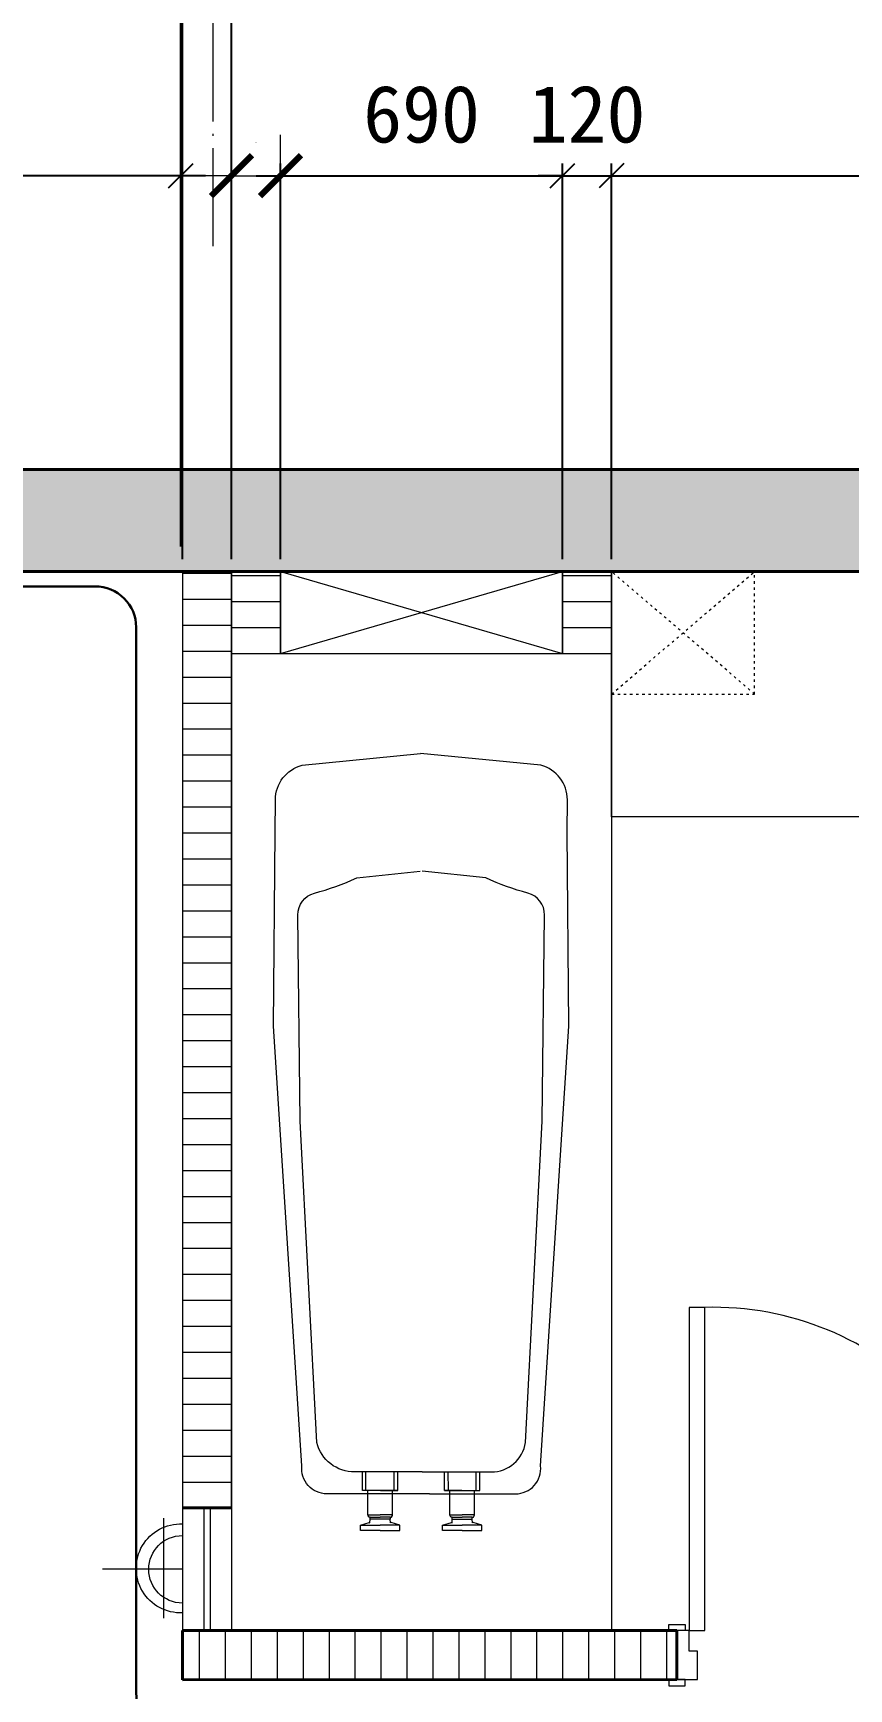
# Model space of a CAD drawing. Header units: millimetres. Extents: x -64529 to 3079702, y -28926 to 77119.
# Drawn here: x -30133 to -28137, y -13592 to -9542 of the extents above; entities that cross this region are included whole.
import ezdxf

# ---------------------------------------------------------------- set-up
doc = ezdxf.new("R2010")
doc.units = ezdxf.units.MM
doc.header["$LTSCALE"] = 10
doc.linetypes.add('ACAD_ISO03W100', pattern=[30, 12, -18])
doc.linetypes.add('ACAD_ISO04W100', pattern=[30.5, 24, -3, 0.5, -3])
doc.layers.get('0').update_dxf_attribs({"color": 255})
doc.layers.get('Defpoints').update_dxf_attribs({"color": 255})
for name, color, linetype, lineweight in [('1浅浅', 251, 'Continuous', 20), ('1灯位开关布线图', 1, 'Continuous', 30), ('1灯具', 2, 'Continuous', 30), ('A__轴线', 3, 'ACAD_ISO04W100', 0)]:
    doc.layers.add(name, color=color, linetype=linetype, lineweight=lineweight)
doc.layers.add('F', color=5, linetype='Continuous')
doc.styles.get("Standard").update_dxf_attribs({"font": ''})
doc.styles.add('宋体', font='', dxfattribs={"height": 2.5})
doc.styles.get('Standard').set_extended_font_data('SimSun')
doc.styles.get('宋体').set_extended_font_data('SimSun')
doc.dimstyles.new('副本 外标注', dxfattribs={"dimtxt": 140, "dimasz": 60, "dimexe": 30, "dimexo": 30, "dimgap": 80, "dimtad": 1, "dimtoh": 1, "dimdec": 0, "dimtxsty": 'Standard', "dimblk": 'OBLIQUE', "dimcen": 2.5, "dimdle": 60, "dimclrd": 250, "dimclre": 250, "dimclrt": 44, "dimadec": 0, "dimazin": 0, "dimtfac": 1, "dimtdec": 0, "dimtix": 1, "dimtmove": 0, "dimatfit": 3, "dimldrblk": 'DOTSMALL', "dimfxl": 1, "dimtfill": 1, "dimarcsym": 0})
doc.dimstyles.new('外尺寸', dxfattribs={"dimscale": 100, "dimtxt": 2.5, "dimasz": 1, "dimexe": 1, "dimexo": 1, "dimgap": 0.8, "dimtad": 1, "dimdec": 0, "dimdsep": 46, "dimtxsty": '宋体', "dimblk1": 'ARCHTICK', "dimblk2": 'ARCHTICK', "dimsah": 1, "dimcen": -0.9, "dimclrd": 256, "dimclre": 256, "dimclrt": 96, "dimaunit": 1, "dimadec": 0, "dimazin": 0, "dimtfac": 0.35, "dimtdec": 0, "dimtix": 1, "dimtmove": 2, "dimatfit": 3, "dimldrblk": 'DOT', "dimfxl": 7, "dimfxlon": 1, "dimtvp": 0.8, "dimtolj": 1, "dimtzin": 0, "dimlwd": -1, "dimlwe": -1, "dimarcsym": 0})

# ---------------------------------------------------------------- blocks, each defined once
blk = doc.blocks.new('_Oblique')
at = {"color": 0, "linetype": 'ByBlock', "lineweight": -2}
blk.add_line((-0.5, -0.5), (0.5, 0.5), dxfattribs=at)
blk = doc.blocks.new('*D747')
at = {"layer": '1浅浅', "color": 250, "lineweight": -2, "transparency": 16777216}
for p, q in [((-35341.9, -10797.6), (-35341.9, -9861.1)), ((-29771.9, -10797.6), (-29771.9, -9861.1)), ((-29711.9, -9891.1), (-35401.9, -9891.1))]:
    blk.add_line(p, q, dxfattribs=at)
at = {"layer": 'Defpoints', "color": 0, "lineweight": 30, "transparency": 16777216}
for p in [(-35341.9, -9891.1), (-35341.9, -10827.6), (-29771.9, -10827.6)]:
    blk.add_point(p, dxfattribs=at)
at = {"layer": '1浅浅', "color": 250, "lineweight": -2, "transparency": 16777216, "xscale": 60, "yscale": 60, "zscale": 60, "rotation": 180}
blk.add_blockref('_Oblique', (-35341.9, -9891.1), dxfattribs=at)
at = {"layer": '1浅浅', "color": 250, "lineweight": -2, "transparency": 16777216, "xscale": 60, "yscale": 60, "zscale": 60}
blk.add_blockref('_Oblique', (-29771.9, -9891.1), dxfattribs=at)
at = {"layer": '1浅浅', "color": 44, "transparency": 16777216, "insert": (-32556.9, -9741.1), "char_height": 140, "attachment_point": 5, "bg_fill": 3, "box_fill_scale": 1.1, "bg_fill_color": 256, "bg_fill_true_color": 13158600, "bg_fill_transparency": 3211264}
blk.add_mtext('5570', dxfattribs=at)
blk = doc.blocks.new('_DotSmall')
at = {"color": 0, "linetype": 'ByBlock', "const_width": 0.5}
blk.add_lwpolyline([(-0.0625, 0, 1), (0.0625, 0, 1)], format="xyb", close=True, dxfattribs=at)
blk = doc.blocks.new('*D748')
at = {"layer": '1浅浅', "color": 250, "lineweight": -2, "transparency": 16777216}
for p, q in [((-35338, -10829.2), (-35338, -8928)), ((-17858, -10829.2), (-17858, -8928)), ((-35398, -8958), (-17798, -8958))]:
    blk.add_line(p, q, dxfattribs=at)
at = {"layer": 'Defpoints', "color": 0, "lineweight": 30, "transparency": 16777216}
for p in [(-17858, -8958), (-35338, -10859.2), (-17858, -10859.2)]:
    blk.add_point(p, dxfattribs=at)
at = {"layer": '1浅浅', "color": 250, "lineweight": -2, "transparency": 16777216, "xscale": 60, "yscale": 60, "zscale": 60, "rotation": 180}
blk.add_blockref('_Oblique', (-35338, -8958), dxfattribs=at)
at = {"layer": '1浅浅', "color": 250, "lineweight": -2, "transparency": 16777216, "xscale": 60, "yscale": 60, "zscale": 60}
blk.add_blockref('_Oblique', (-17858, -8958), dxfattribs=at)
at = {"layer": '1浅浅', "color": 44, "transparency": 16777216, "insert": (-26598, -8808), "char_height": 140, "attachment_point": 5, "bg_fill": 3, "box_fill_scale": 1.1, "bg_fill_color": 256, "bg_fill_true_color": 13158600, "bg_fill_transparency": 14234132}
blk.add_mtext('17330', dxfattribs=at)
blk = doc.blocks.new('*D751')
at = {"layer": '1浅浅', "color": 250, "lineweight": -2, "transparency": 16777216}
for p, q in [((-35401.9, -9393.5), (-29711.9, -9393.5)), ((-35341.9, -10797.6), (-35341.9, -9363.5)), ((-29771.9, -10797.6), (-29771.9, -9363.5))]:
    blk.add_line(p, q, dxfattribs=at)
at = {"layer": 'Defpoints', "color": 0, "lineweight": 30, "transparency": 16777216}
for p in [(-29771.9, -9393.5), (-35341.9, -10827.6), (-29771.9, -10827.6)]:
    blk.add_point(p, dxfattribs=at)
at = {"layer": '1浅浅', "color": 250, "lineweight": -2, "transparency": 16777216, "xscale": 60, "yscale": 60, "zscale": 60, "rotation": 180}
blk.add_blockref('_Oblique', (-35341.9, -9393.5), dxfattribs=at)
at = {"layer": '1浅浅', "color": 250, "lineweight": -2, "transparency": 16777216, "xscale": 60, "yscale": 60, "zscale": 60}
blk.add_blockref('_Oblique', (-29771.9, -9393.5), dxfattribs=at)
at = {"layer": '1浅浅', "color": 44, "transparency": 16777216, "insert": (-32556.9, -9243.5), "char_height": 140, "attachment_point": 5, "bg_fill": 3, "box_fill_scale": 1.1, "bg_fill_color": 256, "bg_fill_true_color": 13158600, "bg_fill_transparency": 14241356}
blk.add_mtext('5570', dxfattribs=at)
blk = doc.blocks.new('*D768')
at = {"layer": '1浅浅', "color": 250, "lineweight": -2, "transparency": 16777216}
for p, q in [((-29708, -9393.5), (-25228, -9393.5)), ((-29648, -10829.2), (-29648, -9363.5)), ((-25288, -10829.2), (-25288, -9363.5))]:
    blk.add_line(p, q, dxfattribs=at)
at = {"layer": 'Defpoints', "color": 0, "lineweight": 30, "transparency": 16777216}
for p in [(-25288, -9393.5), (-29648, -10859.2), (-25288, -10859.2)]:
    blk.add_point(p, dxfattribs=at)
at = {"layer": '1浅浅', "color": 250, "lineweight": -2, "transparency": 16777216, "xscale": 60, "yscale": 60, "zscale": 60, "rotation": 180}
blk.add_blockref('_Oblique', (-29648, -9393.5), dxfattribs=at)
at = {"layer": '1浅浅', "color": 250, "lineweight": -2, "transparency": 16777216, "xscale": 60, "yscale": 60, "zscale": 60}
blk.add_blockref('_Oblique', (-25288, -9393.5), dxfattribs=at)
at = {"layer": '1浅浅', "color": 44, "transparency": 16777216, "insert": (-27468, -9243.5), "char_height": 140, "attachment_point": 5, "bg_fill": 3, "box_fill_scale": 1.1, "bg_fill_color": 256, "bg_fill_true_color": 13158600, "bg_fill_transparency": 14241872}
blk.add_mtext('4360', dxfattribs=at)
blk = doc.blocks.new('*D770')
at = {"layer": '1浅浅', "color": 250, "lineweight": -2, "transparency": 16777216}
for p, q in [((-29768, -9393.5), (-29828, -9393.5)), ((-29768, -10829.2), (-29768, -9363.5)), ((-29768, -9393.5), (-29648, -9393.5)), ((-29648, -10829.2), (-29648, -9363.5)), ((-29648, -9393.5), (-29588, -9393.5))]:
    blk.add_line(p, q, dxfattribs=at)
at = {"layer": 'Defpoints', "color": 0, "lineweight": 30, "transparency": 16777216}
for p in [(-29648, -9393.5), (-29768, -10859.2), (-29648, -10859.2)]:
    blk.add_point(p, dxfattribs=at)
at = {"layer": '1浅浅', "color": 250, "lineweight": -2, "transparency": 16777216, "xscale": 60, "yscale": 60, "zscale": 60}
blk.add_blockref('_Oblique', (-29768, -9393.5), dxfattribs=at)
at = {"layer": '1浅浅', "color": 250, "lineweight": -2, "transparency": 16777216, "xscale": 60, "yscale": 60, "zscale": 60, "rotation": 180}
blk.add_blockref('_Oblique', (-29648, -9393.5), dxfattribs=at)
at = {"layer": '1浅浅', "color": 44, "transparency": 16777216, "insert": (-29708, -9243.5), "char_height": 140, "attachment_point": 5, "bg_fill": 3, "box_fill_scale": 1.1, "bg_fill_color": 256, "bg_fill_true_color": 13158600, "bg_fill_transparency": 0}
blk.add_mtext('120', dxfattribs=at)
blk = doc.blocks.new('20180421.144813')
at = {"layer": 'A__轴线'}
blk.add_line((8869.5, 18862.8), (8869.5, 20468.2), dxfattribs=at)
blk = doc.blocks.new('20170410.13395023')
at = {"layer": 'F', "color": 2, "lineweight": 15}
for p, q in [((2.088, 0, 25.933), (2.088, 2.646, 25.933)), ((0.399, 0.628, 82.552), (3.71, 0.628, 82.552)), ((0, 0, 25.933), (4.301, 0, 25.933))]:
    blk.add_line(p, q, dxfattribs=at)
for centre, radius, start, end in [((2.059, 0.062, 25.933), 1.471, 357.57, 182.43), ((2.088, 0, 25.933), 1.117, 0, 180)]:
    blk.add_arc(centre, radius, start, end, dxfattribs=at)
blk = doc.blocks.new('_ArchTick')
at = {"color": 0, "linetype": 'ByBlock', "const_width": 0.15}
blk.add_lwpolyline([(-0.5, -0.5), (0.5, 0.5)], dxfattribs=at)
blk = doc.blocks.new('*D780')
at = {"layer": '1浅浅', "transparency": 16777216}
for p, q in [((-29648, -10591.1), (-29648, -9791.1)), ((-29528, -10591.1), (-29528, -9791.1)), ((-29648, -9891.1), (-29748, -9891.1)), ((-29648, -9891.1), (-29528, -9891.1)), ((-29528, -9891.1), (-29428, -9891.1))]:
    blk.add_line(p, q, dxfattribs=at)
at = {"layer": 'Defpoints', "color": 0, "lineweight": 30, "transparency": 16777216}
for p in [(-29528, -9891.1), (-29648, -10859.2), (-29528, -10859.2)]:
    blk.add_point(p, dxfattribs=at)
at = {"layer": '1浅浅', "transparency": 16777216, "xscale": 100, "yscale": 100, "zscale": 100}
blk.add_blockref('_ArchTick', (-29648, -9891.1), dxfattribs=at)
at = {"layer": '1浅浅', "transparency": 16777216, "xscale": 100, "yscale": 100, "zscale": 100, "rotation": 180}
blk.add_blockref('_ArchTick', (-29528, -9891.1), dxfattribs=at)
at = {"layer": '1浅浅', "color": 96, "transparency": 16777216, "insert": (-29588, -9809.9), "char_height": 2.5, "attachment_point": 5, "style": '宋体'}
blk.add_mtext('\\A1;120', dxfattribs=at)
blk = doc.blocks.new('_Dot')
at = {"color": 0, "linetype": 'ByBlock', "lineweight": -2}
blk.add_line((-0.5, 0), (-1, 0), dxfattribs=at)
at = {"color": 0, "linetype": 'ByBlock', "const_width": 0.5}
blk.add_lwpolyline([(-0.25, 0, 1), (0.25, 0, 1)], format="xyb", close=True, dxfattribs=at)
blk = doc.blocks.new('*D781')
at = {"layer": '1浅浅', "color": 250, "lineweight": -2, "transparency": 16777216}
for p, q in [((-29528, -10829.2), (-29528, -9861.1)), ((-28838, -10829.2), (-28838, -9861.1)), ((-29588, -9891.1), (-28778, -9891.1))]:
    blk.add_line(p, q, dxfattribs=at)
at = {"layer": 'Defpoints', "color": 0, "lineweight": 30, "transparency": 16777216}
for p in [(-28838, -9891.1), (-29528, -10859.2), (-28838, -10859.2)]:
    blk.add_point(p, dxfattribs=at)
at = {"layer": '1浅浅', "color": 250, "lineweight": -2, "transparency": 16777216, "xscale": 60, "yscale": 60, "zscale": 60, "rotation": 180}
blk.add_blockref('_Oblique', (-29528, -9891.1), dxfattribs=at)
at = {"layer": '1浅浅', "color": 250, "lineweight": -2, "transparency": 16777216, "xscale": 60, "yscale": 60, "zscale": 60}
blk.add_blockref('_Oblique', (-28838, -9891.1), dxfattribs=at)
at = {"layer": '1浅浅', "color": 44, "transparency": 16777216, "insert": (-29183, -9741.1), "char_height": 140, "attachment_point": 5, "bg_fill": 3, "box_fill_scale": 1.1, "bg_fill_color": 256, "bg_fill_true_color": 13158600, "bg_fill_transparency": 3955916}
blk.add_mtext('690', dxfattribs=at)
blk = doc.blocks.new('*D782')
at = {"layer": '1浅浅', "color": 250, "lineweight": -2, "transparency": 16777216}
for p, q in [((-28838, -10829.2), (-28838, -9861.1)), ((-28718, -10829.2), (-28718, -9861.1)), ((-28838, -9891.1), (-28898, -9891.1)), ((-28838, -9891.1), (-28718, -9891.1)), ((-28718, -9891.1), (-28658, -9891.1))]:
    blk.add_line(p, q, dxfattribs=at)
at = {"layer": 'Defpoints', "color": 0, "lineweight": 30, "transparency": 16777216}
for p in [(-28718, -9891.1), (-28838, -10859.2), (-28718, -10859.2)]:
    blk.add_point(p, dxfattribs=at)
at = {"layer": '1浅浅', "color": 250, "lineweight": -2, "transparency": 16777216, "xscale": 60, "yscale": 60, "zscale": 60}
blk.add_blockref('_Oblique', (-28838, -9891.1), dxfattribs=at)
at = {"layer": '1浅浅', "color": 250, "lineweight": -2, "transparency": 16777216, "xscale": 60, "yscale": 60, "zscale": 60, "rotation": 180}
blk.add_blockref('_Oblique', (-28718, -9891.1), dxfattribs=at)
at = {"layer": '1浅浅', "color": 44, "transparency": 16777216, "insert": (-28778, -9741.1), "char_height": 140, "attachment_point": 5, "bg_fill": 3, "box_fill_scale": 1.1, "bg_fill_color": 256, "bg_fill_true_color": 13158600, "bg_fill_transparency": 14241356}
blk.add_mtext('120', dxfattribs=at)
blk = doc.blocks.new('*D783')
at = {"layer": '1浅浅', "color": 250, "lineweight": -2, "transparency": 16777216}
for p, q in [((-28718, -10829.2), (-28718, -9861.1)), ((-26718, -10829.4), (-26718, -9861.1)), ((-28778, -9891.1), (-26658, -9891.1))]:
    blk.add_line(p, q, dxfattribs=at)
at = {"layer": 'Defpoints', "color": 0, "lineweight": 30, "transparency": 16777216}
for p in [(-26718, -9891.1), (-28718, -10859.2), (-26718, -10859.4)]:
    blk.add_point(p, dxfattribs=at)
at = {"layer": '1浅浅', "color": 250, "lineweight": -2, "transparency": 16777216, "xscale": 60, "yscale": 60, "zscale": 60, "rotation": 180}
blk.add_blockref('_Oblique', (-28718, -9891.1), dxfattribs=at)
at = {"layer": '1浅浅', "color": 250, "lineweight": -2, "transparency": 16777216, "xscale": 60, "yscale": 60, "zscale": 60}
blk.add_blockref('_Oblique', (-26718, -9891.1), dxfattribs=at)
at = {"layer": '1浅浅', "color": 44, "transparency": 16777216, "insert": (-27718, -9741.1), "char_height": 140, "attachment_point": 5, "bg_fill": 3, "box_fill_scale": 1.1, "bg_fill_color": 256, "bg_fill_true_color": 13158600, "bg_fill_transparency": 11534348}
blk.add_mtext('2000', dxfattribs=at)

msp = doc.modelspace()

# ---------------------------------------------------------------- hatches: boundary and pattern name
at = {"layer": '1浅浅'}
h = msp.add_hatch(color=251, dxfattribs=at)
h.dxf.hatch_style = 1
h.paths.add_polyline_path([(-35588, -10609.2), (-17608, -10609.2), (-17608, -11309.2), (-17858, -11309.2), (-17858, -10859.2), (-35338, -10859.2), (-35338, -11309.2), (-35588, -11309.2)])
at = {"layer": '1浅浅', "lineweight": 0}
h = msp.add_hatch(dxfattribs=at)
h.set_pattern_fill('ANSI31', color=251, scale=20, angle=135)
h.set_pattern_definition([(180, (-29767.98, -13149.215), (-7e-15, -63.5), [])])
h.paths.add_polyline_path([(-29768, -13149.2), (-29648, -13149.2), (-29648, -10859.2), (-29768, -10859.2)])
h = msp.add_hatch(dxfattribs=at)
h.set_pattern_fill('ANSI31', color=251, scale=20, angle=45, style=0)
h.set_pattern_definition([(90, (470399.9, 70353.76), (-63.5, 0), [])])
h.paths.add_polyline_path([(-29768, -13449.2), (-28558.1, -13449.2), (-28558.1, -13569), (-29768, -13569)])

# ---------------------------------------------------------------- linework, layer by layer
at = {"layer": '1浅浅', "color": 251, "lineweight": 40}
for p, q in [((-35588, -10609.2), (-17608, -10609.2)), ((-35338, -10859.2), (-25588, -10859.2)), ((-29768, -13149.2), (-29648, -13149.2)), ((-29768, -13449.2), (-28558.1, -13449)), ((-29768, -13569.2), (-29768, -13449.2)), ((-28558.1, -13449), (-28558.1, -13569)), ((-28558.1, -13569), (-28558.1, -13449)), ((-28558.1, -13569), (-28558.1, -13449)), ((-29768, -13569.2), (-28558.1, -13569))]:
    msp.add_line(p, q, dxfattribs=at)
at = {"layer": '1浅浅', "color": 251, "lineweight": 0}
for p, q in [((-29768, -10859.2), (-29768, -13149.2)), ((-29648, -10859.2), (-29648, -13149.2)), ((-29768, -13149.2), (-29768, -13449.2)), ((-29715.5, -13149.2), (-29715.5, -13449.2)), ((-29700.5, -13149.2), (-29700.5, -13449.2)), ((-29648, -13149.2), (-29647.9, -13449.2))]:
    msp.add_line(p, q, dxfattribs=at)
at = {"layer": '1浅浅', "color": 251, "lineweight": 20}
for p, q in [((-28718, -10859), (-28718, -13449.1)), ((-29327.6, -13106.5), (-29327.6, -13061.1)), ((-29240.7, -13061.1), (-29327.6, -13061.1)), ((-29319, -13106.5), (-29319, -13061.1)), ((-29240.7, -13106.5), (-29240.7, -13061.1)), ((-29127, -13106.5), (-29127, -13061.1)), ((-29127, -13061.1), (-29040.1, -13061.1)), ((-29040.1, -13106.5), (-29040.1, -13061.1)), ((-29240.7, -13106.5), (-29327.6, -13106.5)), ((-29314.1, -13165.7), (-29314.1, -13106.5)), ((-29283.6, -13106.5), (-29240.7, -13106.5)), ((-29254.2, -13167.4), (-29254.2, -13106.5)), ((-29084.1, -13106.5), (-29127, -13106.5)), ((-29127, -13106.5), (-29040.1, -13106.5)), ((-29113.4, -13165.7), (-29113.4, -13106.5)), ((-29053.6, -13165.7), (-29053.6, -13106.5)), ((-29332.4, -13191.5), (-29310.8, -13184.9)), ((-29332.4, -13204), (-29332.4, -13191.5)), ((-29332.4, -13191.5), (-29284.1, -13191.5)), ((-29314.1, -13165.7), (-29284.1, -13165.7)), ((-29313.3, -13168.7), (-29314.1, -13165.7)), ((-29313.7, -13165.7), (-29313.8, -13165.5)), ((-29311.5, -13171.8), (-29313.3, -13168.7)), ((-29308.9, -13171.8), (-29311.5, -13171.8)), ((-29310.8, -13184.9), (-29309.2, -13185.7)), ((-29309.2, -13185.7), (-29308.9, -13176.7)), ((-29308.9, -13171.8), (-29284.1, -13171.8)), ((-29308.9, -13176.7), (-29308.9, -13171.8)), ((-29260.6, -13176.7), (-29308.9, -13176.7)), ((-29236.1, -13191.5), (-29284.3, -13191.5)), ((-29254.2, -13165.7), (-29284.1, -13165.7)), ((-29259.3, -13171.8), (-29284.1, -13171.8)), ((-29259.5, -13176.7), (-29260.6, -13176.7)), ((-29259.3, -13185.7), (-29259.5, -13176.7)), ((-29259.3, -13176.7), (-29259.3, -13171.8)), ((-29259.3, -13171.8), (-29256.8, -13171.8)), ((-29257.6, -13184.9), (-29259.3, -13185.7)), ((-29236.1, -13191.5), (-29257.6, -13184.9)), ((-29256.8, -13171.8), (-29254.2, -13167.4)), ((-29236.1, -13204), (-29236.1, -13191.5)), ((-29131.6, -13191.5), (-29110, -13184.9)), ((-29131.6, -13204), (-29131.6, -13191.5)), ((-29131.6, -13191.5), (-29083.3, -13191.5)), ((-29113.4, -13165.7), (-29083.5, -13165.7)), ((-29112.7, -13168.7), (-29113.4, -13165.7)), ((-29110.9, -13171.8), (-29112.7, -13168.7)), ((-29108.3, -13171.8), (-29110.9, -13171.8)), ((-29110, -13184.9), (-29108.4, -13185.7)), ((-29108.4, -13185.7), (-29108.1, -13176.7)), ((-29108.3, -13171.8), (-29083.5, -13171.8)), ((-29108.3, -13176.7), (-29108.3, -13171.8)), ((-29108.1, -13176.7), (-29107, -13176.7)), ((-29107, -13176.7), (-29058.7, -13176.7)), ((-29053.6, -13165.7), (-29083.5, -13165.7)), ((-29058.7, -13171.8), (-29083.5, -13171.8)), ((-29035.3, -13191.5), (-29083.5, -13191.5)), ((-29058.7, -13176.7), (-29058.7, -13171.8)), ((-29058.7, -13171.8), (-29056.2, -13171.8)), ((-29058.5, -13185.7), (-29058.7, -13176.7)), ((-29056.8, -13184.9), (-29058.5, -13185.7)), ((-29035.3, -13191.5), (-29056.8, -13184.9)), ((-29056.2, -13171.8), (-29054.3, -13168.7)), ((-29054.3, -13168.7), (-29053.6, -13165.7)), ((-29054, -13165.7), (-29053.9, -13165.5)), ((-29035.3, -13204), (-29035.3, -13191.5)), ((-29284.1, -13204), (-29332.4, -13204)), ((-29284.3, -13204), (-29236.1, -13204)), ((-29083.3, -13204), (-29131.6, -13204)), ((-29083.5, -13204), (-29035.3, -13204))]:
    msp.add_line(p, q, dxfattribs=at)
at = {"layer": '1浅浅', "color": 251, "lineweight": 0}
msp.add_lwpolyline([(-29768, -13149.2), (-29648, -13149.2), (-29648, -10859.2), (-29768, -10859.2)], close=True, dxfattribs=at)
at = {"layer": '1浅浅', "color": 251, "lineweight": 20}
msp.add_lwpolyline([(-28718, -10859), (-26718, -10859.2), (-26718, -11459.2), (-28718, -11459)], close=True, dxfattribs=at)
for points in [[(-29163.4, -13114.6), (-29414.5, -13114.6, -0.446345), (-29475.8, -13046.2), (-29544.9, -11970.6), (-29541, -11496.4), (-29540.4, -11417.3, -0.340904), (-29475.2, -11332.8), (-29185.8, -11304.2)], [(-28842.6, -12286.6), (-28822.8, -11970.6), (-28826.6, -11496.4), (-28826, -11417.3, 0.340904), (-28891.2, -11332.8), (-29185.8, -11304.2)], [(-29163.4, -13114.6), (-28953.2, -13114.6, 0.446345), (-28891.8, -13046.2), (-28842.6, -12286.6)]]:
    msp.add_lwpolyline(points, format="xyb", dxfattribs=at)
at = {"layer": '1浅浅', "color": 251, "lineweight": 0}
for points in [[(-29181.2, -13061.1), (-29346.2, -13061.1, -0.347959), (-29439.3, -12989), (-29479.7, -12203.5), (-29485.4, -11699.1, -0.344499), (-29445.1, -11645.6, 0.042429), (-29341.7, -11608.4), (-29186.4, -11592.2)], [(-29181.2, -13061.1), (-29012.5, -13061.1, 0.369805), (-28928.3, -12989), (-28888, -12203.5), (-28882.2, -11699.1, 0.344499), (-28922.6, -11645.6, -0.042429), (-29026, -11608.4), (-29181.2, -11592.2)]]:
    msp.add_lwpolyline(points, format="xyb", dxfattribs=at)
at = {"layer": '1浅浅', "color": 251, "lineweight": 15}
msp.add_lwpolyline([(-28528.1, -13449), (-28489.6, -13448.9), (-28489.6, -12658.7), (-28528.1, -12658.8)], close=True, dxfattribs=at)
at = {"layer": '1浅浅', "color": 251, "lineweight": 20}
for points in [[(-29250.3, -13106.5), (-29249.8, -13061.1)], [(-29117.3, -13106.5), (-29117.9, -13061.1)], [(-29049.7, -13106.5), (-29049.2, -13061.1)]]:
    msp.add_lwpolyline(points, dxfattribs=at)
at = {"layer": '1浅浅', "color": 251}
for points in [[(-28538.1, -13434), (-28538.1, -13449), (-28578.1, -13449), (-28578.1, -13434)], [(-28508.1, -13499), (-28528.1, -13499), (-28528.1, -13449), (-28558.1, -13449), (-28558.1, -13569), (-28508.1, -13569)], [(-28538.1, -13584), (-28538.1, -13569), (-28578.1, -13569), (-28578.1, -13584)]]:
    msp.add_lwpolyline(points, close=True, dxfattribs=at)
at = {"layer": '1浅浅', "color": 251, "lineweight": 9}
msp.add_arc((-28468.5, -13390.7), 732.2, 355.4309, 91.6501, dxfattribs=at)
at = {"layer": '1灯位开关布线图', "linetype": 'Continuous', "lineweight": 30}
msp.add_lwpolyline([(-31620.1, -10895.5), (-29981.3, -10895.5, -0.414214), (-29881.3, -10995.5), (-29881.3, -13601.6, 0.414214), (-29781.3, -13701.6), (-27407.6, -13701.6, 0.414214), (-27307.6, -13601.6), (-27307.6, -13402.7), (-27307.6, -13402.7)], format="xyb", dxfattribs=at)

# ---------------------------------------------------------------- block references
at = {"layer": '1灯具', "color": 1, "xscale": -73.91999999999825, "yscale": 73.91999999999825, "zscale": 73.92000000000002, "rotation": 90}
msp.add_blockref('20170410.13395023', (-29768, -13144.8, -1917), dxfattribs=at)

# ---------------------------------------------------------------- next in the draw order: dimensions: what is measured, and where the dimension line sits
at = {"layer": '1浅浅', "color": 251}
dim = msp.add_linear_dim(base=(-35341.9, -9891.1), p1=(-29771.9, -10827.6), p2=(-35341.9, -10827.6), text='5570', dimstyle='副本 外标注', dxfattribs=at)
dim.commit()
dim.dimension.update_dxf_attribs({"geometry": '*D747', "text_midpoint": (-32556.9, -9741.1)})

# ---------------------------------------------------------------- next in the draw order: dimensions: what is measured, and where the dimension line sits
dim = msp.add_linear_dim(base=(-17858, -8958), p1=(-35338, -10859.2), p2=(-17858, -10859.2), text='17330', dimstyle='副本 外标注', dxfattribs=at)
dim.commit()
dim.dimension.update_dxf_attribs({"geometry": '*D748', "text_midpoint": (-26598, -8808)})

# ---------------------------------------------------------------- next in the draw order: dimensions: what is measured, and where the dimension line sits
dim = msp.add_linear_dim(base=(-29771.9, -9393.5), p1=(-35341.9, -10827.6), p2=(-29771.9, -10827.6), dimstyle='副本 外标注', dxfattribs=at)
dim.commit()
dim.dimension.update_dxf_attribs({"geometry": '*D751', "text_midpoint": (-32556.9, -9243.5)})

# ---------------------------------------------------------------- next in the draw order: dimensions: what is measured, and where the dimension line sits
dim = msp.add_linear_dim(base=(-25288, -9393.5), p1=(-29648, -10859.2), p2=(-25288, -10859.2), dimstyle='副本 外标注', dxfattribs=at)
dim.commit()
dim.dimension.update_dxf_attribs({"geometry": '*D768', "text_midpoint": (-27468, -9243.5)})

# ---------------------------------------------------------------- next in the draw order: hatches: boundary and pattern name
at = {"layer": '1浅浅', "lineweight": 0}
h = msp.add_hatch(dxfattribs=at)
h.set_pattern_fill('ANSI31', color=251, scale=20, angle=135)
h.set_pattern_definition([(180, (-28837.98, -11059.22), (-7e-15, -63.5), [])])
h.paths.add_polyline_path([(-28838, -11059.2), (-28718, -11059.2), (-28718, -10859.2), (-28838, -10859.2)])

# ---------------------------------------------------------------- next in the draw order: linework, layer by layer
at = {"layer": '1浅浅', "color": 251, "lineweight": 0}
for p, q in [((-29528, -10859.2), (-28838, -11059.2)), ((-29528, -11059.2), (-28838, -10859.2))]:
    msp.add_line(p, q, dxfattribs=at)
at = {"layer": '1浅浅', "color": 251, "linetype": 'ACAD_ISO03W100', "ltscale": 0.05}
for p, q in [((-28368, -11159), (-28718, -10859)), ((-28718, -11159), (-28368, -10859))]:
    msp.add_line(p, q, dxfattribs=at)
at = {"layer": '1浅浅', "color": 251, "lineweight": 20}
msp.add_lwpolyline([(-29528, -11059.2), (-28838, -11059.2), (-28838, -10859.2), (-29528, -10859.2)], close=True, dxfattribs=at)
at = {"layer": '1浅浅', "color": 251}
msp.add_lwpolyline([(-28838, -11059.2), (-28718, -11059.2), (-28718, -10859.2), (-28838, -10859.2)], close=True, dxfattribs=at)
at = {"layer": '1浅浅', "color": 251, "linetype": 'ACAD_ISO03W100', "ltscale": 0.05}
msp.add_lwpolyline([(-28718, -10859), (-28718, -11159), (-28368, -11159), (-28368, -10859)], close=True, dxfattribs=at)

# ---------------------------------------------------------------- next in the draw order: dimensions: what is measured, and where the dimension line sits
at = {"layer": '1浅浅', "color": 251}
dim = msp.add_linear_dim(base=(-29648, -9393.5), p1=(-29768, -10859.2), p2=(-29648, -10859.2), dimstyle='副本 外标注', dxfattribs=at)
dim.commit()
dim.dimension.update_dxf_attribs({"geometry": '*D770', "text_midpoint": (-29708, -9243.5)})

# ---------------------------------------------------------------- next in the draw order: hatches: boundary and pattern name
at = {"layer": '1浅浅', "lineweight": 0}
h = msp.add_hatch(dxfattribs=at)
h.set_pattern_fill('ANSI31', color=251, scale=20, angle=135)
h.set_pattern_definition([(180, (-29647.98, -11059.22), (-7e-15, -63.5), [])])
h.paths.add_polyline_path([(-29648, -11059.2), (-29528, -11059.2), (-29528, -10859.2), (-29648, -10859.2)])

# ---------------------------------------------------------------- next in the draw order: linework, layer by layer
at = {"layer": '1浅浅', "color": 251}
msp.add_lwpolyline([(-29648, -11059.2), (-29528, -11059.2), (-29528, -10859.2), (-29648, -10859.2)], close=True, dxfattribs=at)

# ---------------------------------------------------------------- next in the draw order: block references
msp.add_blockref('20180421.144813', (-38562.5, -28926.2), dxfattribs=at)

# ---------------------------------------------------------------- next in the draw order: dimensions: what is measured, and where the dimension line sits
dim = msp.add_linear_dim(base=(-29528, -9891.1), p1=(-29648, -10859.2), p2=(-29528, -10859.2), dimstyle='外尺寸', dxfattribs=at)
dim.commit()
dim.dimension.update_dxf_attribs({"geometry": '*D780', "text_midpoint": (-29588, -9809.9)})

# ---------------------------------------------------------------- next in the draw order: dimensions: what is measured, and where the dimension line sits
dim = msp.add_linear_dim(base=(-28838, -9891.1), p1=(-29528, -10859.2), p2=(-28838, -10859.2), dimstyle='副本 外标注', dxfattribs=at)
dim.commit()
dim.dimension.update_dxf_attribs({"geometry": '*D781', "text_midpoint": (-29183, -9741.1)})

# ---------------------------------------------------------------- next in the draw order: dimensions: what is measured, and where the dimension line sits
dim = msp.add_linear_dim(base=(-28718, -9891.1), p1=(-28838, -10859.2), p2=(-28718, -10859.2), dimstyle='副本 外标注', dxfattribs=at)
dim.commit()
dim.dimension.update_dxf_attribs({"geometry": '*D782', "text_midpoint": (-28778, -9741.1)})

# ---------------------------------------------------------------- next in the draw order: dimensions: what is measured, and where the dimension line sits
dim = msp.add_linear_dim(base=(-26718, -9891.1), p1=(-28718, -10859.2), p2=(-26718, -10859.4), dimstyle='副本 外标注', dxfattribs=at)
dim.commit()
dim.dimension.update_dxf_attribs({"geometry": '*D783', "text_midpoint": (-27718, -9741.1)})

doc.saveas('drawing.dxf')
